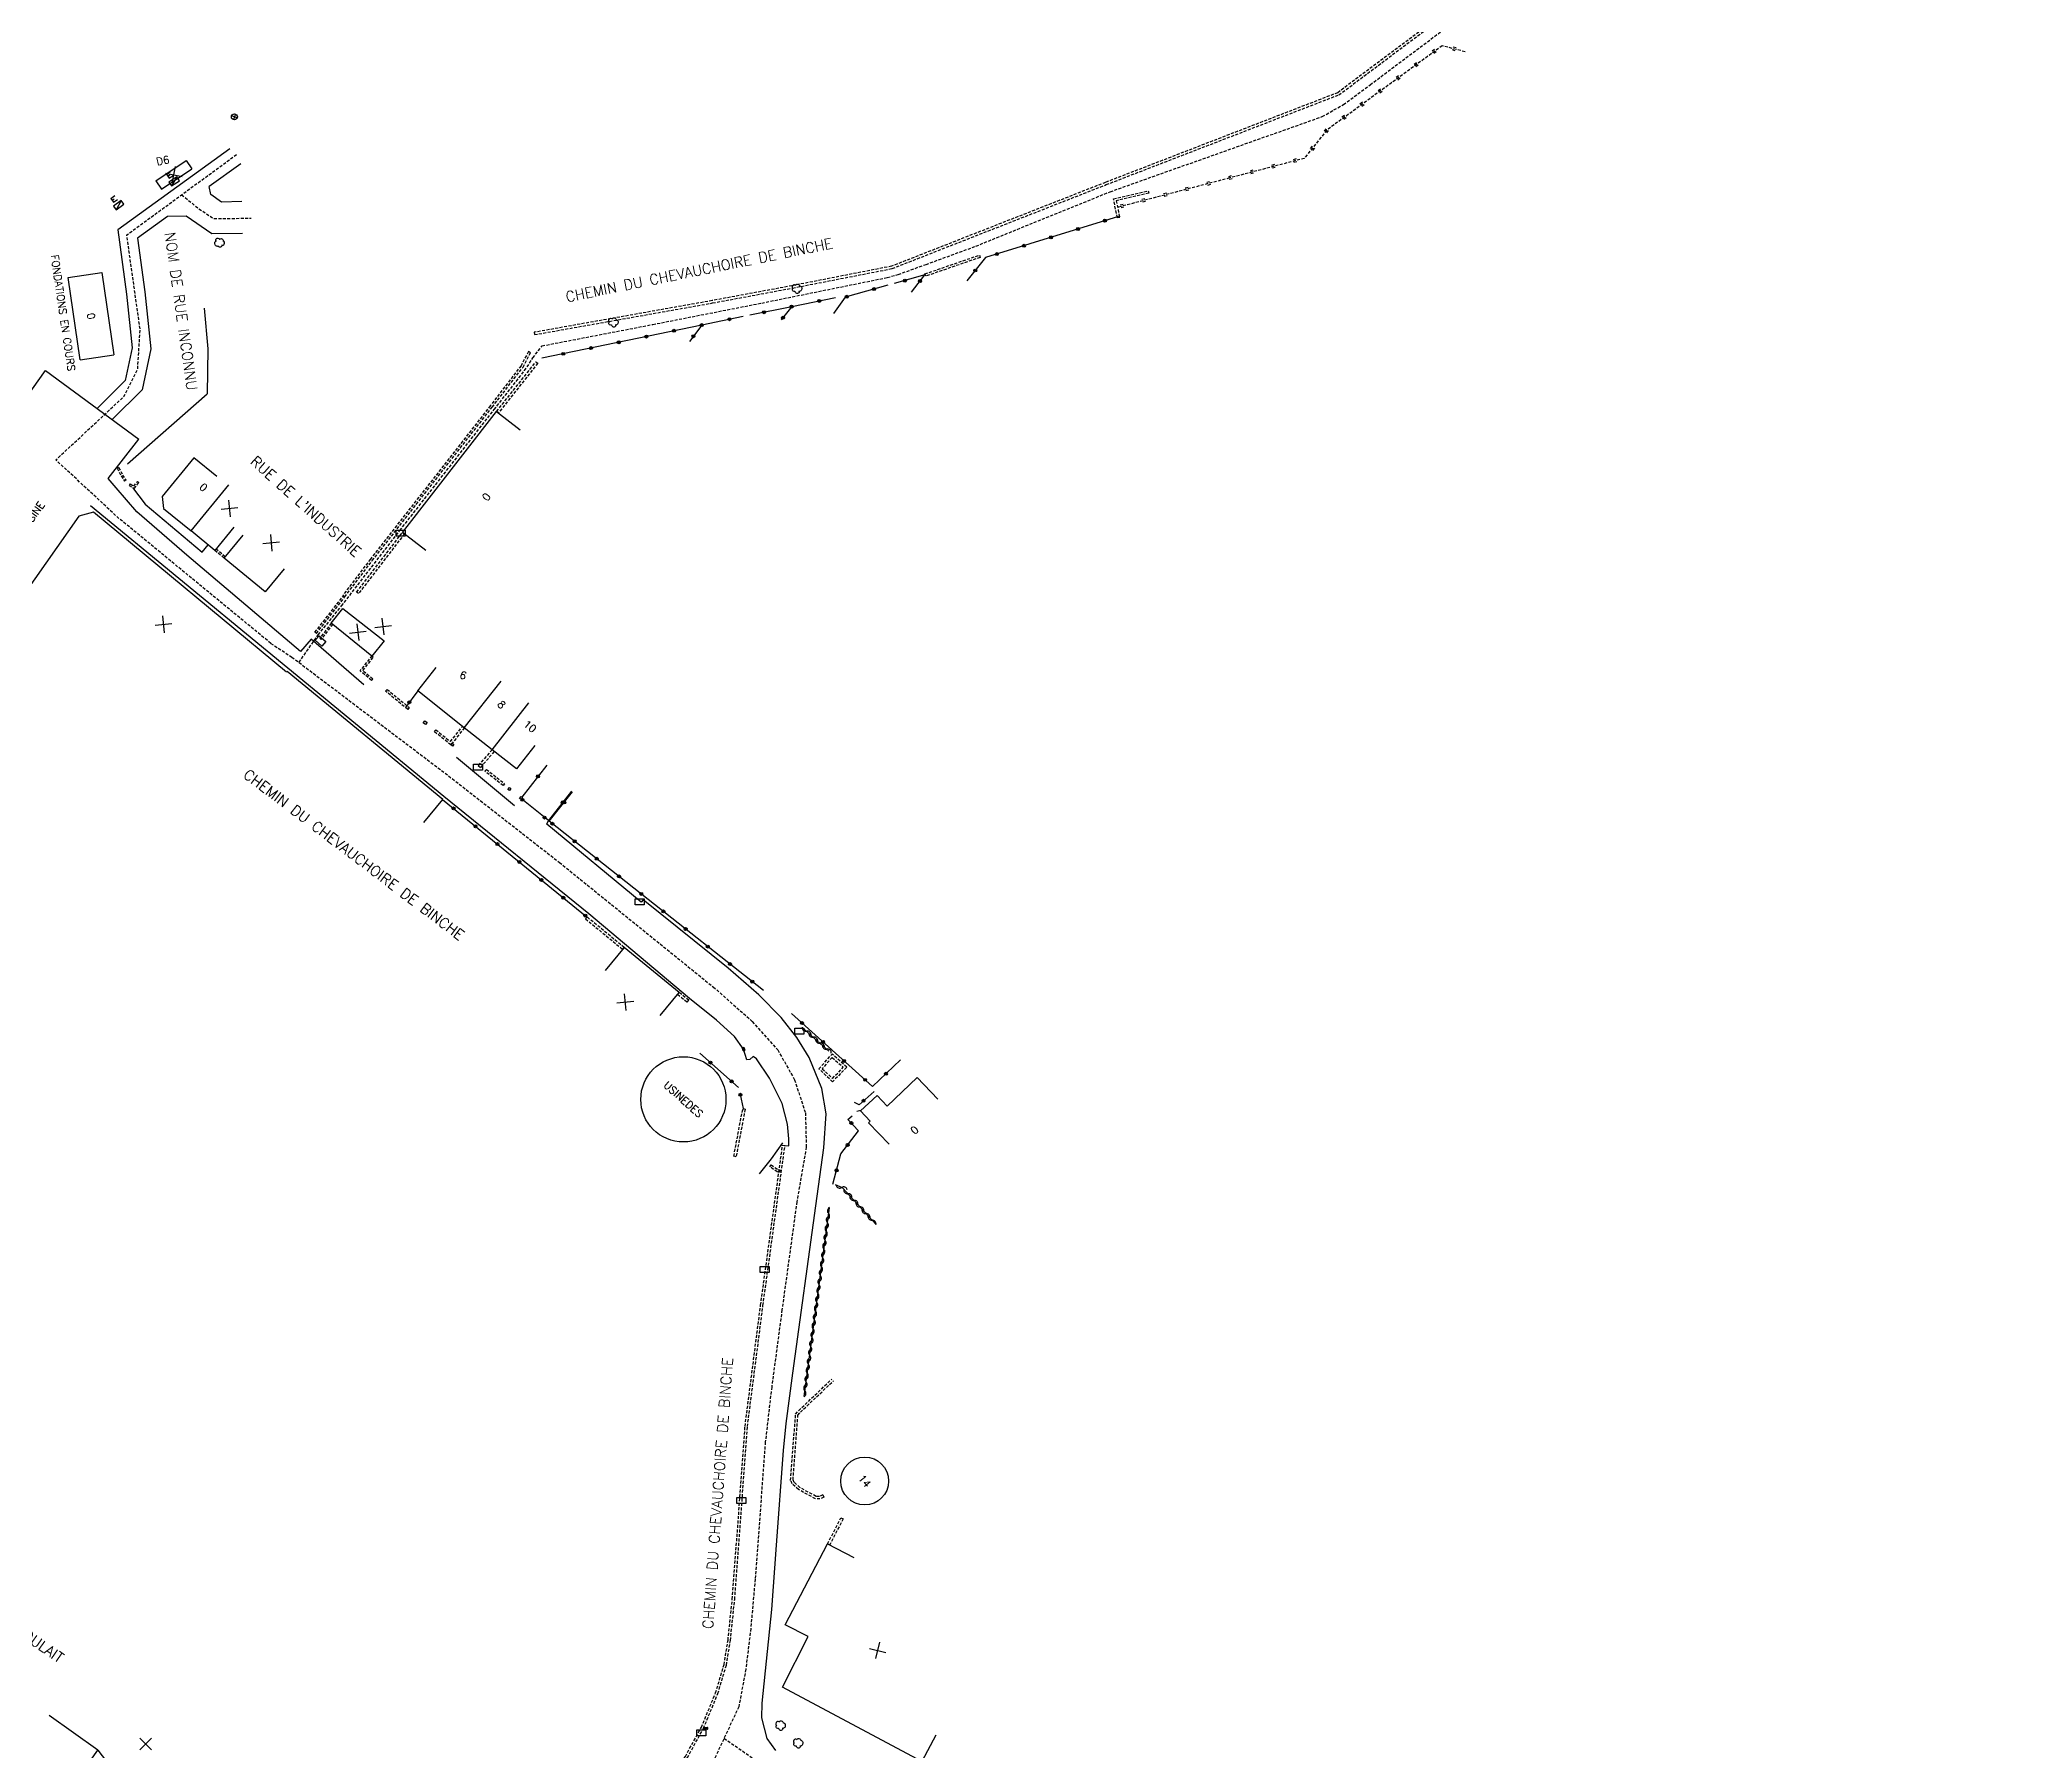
# Model space of a CAD drawing. Header units: millimetres. Extents: x 133000 to 134000, y 143000 to 144000.
# Drawn here: x 133585.3 to 133919.1, y 143422.2 to 143709.3 of the extents above; entities that cross this region are included whole.
import ezdxf
from ezdxf.enums import TextEntityAlignment as Align

# ---------------------------------------------------------------- set-up
doc = ezdxf.new("R2010")
doc.units = ezdxf.units.MM
doc.linetypes.add('DASHED', pattern=[0.75, 0.5, -0.25])
doc.layers.get('0').update_dxf_attribs({"linetype": 'CONTINUOUS'})
for name, color, linetype in [('W0001', 6, 'DASHED'), ('W0008', 7, 'CONTINUOUS'), ('W0017', 7, 'CONTINUOUS'), ('W0100', 7, 'CONTINUOUS'), ('W0112', 1, 'DASHED'), ('W0220', 5, 'DASHED'), ('W0300', 7, 'CONTINUOUS'), ('W0310', 3, 'CONTINUOUS'), ('W0322', 7, 'CONTINUOUS'), ('W0400', 7, 'CONTINUOUS'), ('W0430', 7, 'CONTINUOUS'), ('W0469', 7, 'CONTINUOUS'), ('W0984', 7, 'CONTINUOUS'), ('W0989', 7, 'CONTINUOUS'), ('W0991', 7, 'CONTINUOUS'), ('W1102', 7, 'CONTINUOUS'), ('W1471', 7, 'CONTINUOUS')]:
    doc.layers.add(name, color=color, linetype=linetype)
doc.styles.get("Standard").update_dxf_attribs({"font": 'romans.shx', "width": 0.85})

# ---------------------------------------------------------------- blocks, each defined once
blk = doc.blocks.new('t991o')
at = {"color": 0, "linetype": 'Continuous'}
for p, q in [((-1, 1), (1, -1)), ((-1, -1), (1, 1))]:
    blk.add_line(p, q, dxfattribs=at)
blk = doc.blocks.new('t322o')
at = {"color": 0, "linetype": 'Continuous'}
for radius in [0.25, 0.15]:
    blk.add_circle((0, 0), radius, dxfattribs=at)
blk = doc.blocks.new('t310o')
at = {"color": 0, "linetype": 'Continuous'}
for centre, start, end in [((-0.5, 0.38), 216.8699, 323.1304), ((0.5, -0.37), 36.8699, 143.1303)]:
    blk.add_arc(centre, 0.625, start, end, dxfattribs=at)
blk = doc.blocks.new('t220o')
at = {"color": 0, "linetype": 'Continuous'}
for p, q in [((-0.25, 0.25), (0.25, 0.25)), ((-0.25, -0.25), (0.25, -0.25))]:
    blk.add_line(p, q, dxfattribs=at)
blk = doc.blocks.new('T1471')
at = {"color": 0, "linetype": 'Continuous', "flags": 128}
blk.add_lwpolyline([(-0.75, -0.5), (-0.75, 0.5), (0.75, 0.5), (0.75, -0.5), (-0.75, -0.5)], dxfattribs=at)
blk = doc.blocks.new('T400')
for p, q in [((-0.15, 0.3), (0.15, 0.3)), ((-0.15, -0.25), (-0.15, 0.3)), ((-0.15, 0.15), (0.15, 0.15)), ((-0.15, 0), (0.15, 0)), ((0.15, 0.3), (0.15, -0.25)), ((-0.15, -0.15), (0.15, -0.15)), ((-0.15, -0.25), (-0.15, -0.3)), ((-0.15, -0.3), (0.15, -0.3)), ((0.15, -0.3), (0.15, -0.25))]:
    blk.add_line(p, q)
blk = doc.blocks.new('T300')
for p, q in [((-0.8, 0.51), (-0.86, 0.34)), ((-0.86, 0.34), (-0.86, 0.17)), ((-0.86, 0.17), (-0.74, 0.06)), ((-0.69, 0.63), (-0.8, 0.51)), ((-0.8, -0.06), (-0.74, 0.06)), ((-0.74, 0.06), (-0.69, 0.11)), ((-0.57, 0.69), (-0.69, 0.63)), ((-0.46, 0.69), (-0.57, 0.69)), ((-0.29, 0.63), (-0.46, 0.69)), ((-0.29, 0.63), (-0.17, 0.74)), ((-0.23, 0.57), (-0.29, 0.63)), ((-0.17, 0.74), (-0.06, 0.8)), ((-0.06, 0.8), (0.06, 0.8)), ((0.06, 0.8), (0.23, 0.74)), ((0.23, 0.74), (0.34, 0.63)), ((0.34, 0.63), (0.4, 0.51)), ((0.46, 0.46), (0.34, 0.46)), ((0.4, 0.51), (0.4, 0.46)), ((0.57, 0.4), (0.46, 0.46)), ((0.57, 0.4), (0.69, 0.29)), ((0.69, 0.29), (0.74, 0.17)), ((0.74, 0.06), (0.69, -0.17)), ((0.74, 0.17), (0.74, 0.06)), ((-0.8, -0.17), (-0.8, -0.06)), ((-0.8, -0.23), (-0.8, -0.17)), ((-0.74, -0.34), (-0.8, -0.23)), ((-0.69, -0.4), (-0.74, -0.34)), ((-0.51, -0.46), (-0.69, -0.4)), ((-0.4, -0.46), (-0.51, -0.46)), ((-0.4, -0.46), (-0.34, -0.46)), ((-0.34, -0.46), (-0.34, -0.4)), ((-0.34, -0.51), (-0.34, -0.46)), ((-0.29, -0.63), (-0.34, -0.51)), ((-0.17, -0.74), (-0.29, -0.63)), ((-0.06, -0.8), (-0.17, -0.74)), ((0.06, -0.8), (-0.06, -0.8)), ((0.17, -0.74), (0.06, -0.8)), ((0.23, -0.69), (0.17, -0.74)), ((0.29, -0.46), (0.23, -0.46)), ((0.29, -0.63), (0.23, -0.69)), ((0.46, -0.4), (0.29, -0.46)), ((0.34, -0.51), (0.29, -0.63)), ((0.34, -0.51), (0.34, -0.46)), ((0.57, -0.34), (0.46, -0.4)), ((0.63, -0.29), (0.57, -0.34)), ((0.69, -0.17), (0.63, -0.29))]:
    blk.add_line(p, q)
blk = doc.blocks.new('T469')
at = {"color": 0, "linetype": 'Continuous', "flags": 128}
for points in [[(-0.35, 0.35), (0.35, -0.35)], [(-0.35, -0.35), (0.35, 0.35)]]:
    blk.add_lwpolyline(points, dxfattribs=at)
at = {"color": 0, "linetype": 'Continuous'}
blk.add_circle((0, 0), 0.5, dxfattribs=at)
blk = doc.blocks.new('T430')
at = {"flags": 128}
for points in [[(0.8, 0.8), (-0.8, 0.8)], [(-0.8, 0.8), (-0.8, 0)], [(0.8, 0.8), (-0.8, 0)], [(-0.8, 0), (0.8, 0)], [(-0.4, 2.1), (0.4, 2.1)], [(-0.4, 2.1), (-0.4, 1.3)], [(-0.4, 1.7), (0, 1.7)], [(-0.4, 1.3), (0.4, 1.3)], [(0.8, 0), (0.8, 0.8)]]:
    blk.add_lwpolyline(points, dxfattribs=at)

msp = doc.modelspace()

# ---------------------------------------------------------------- linework, layer by layer
at = {"layer": 'W0001'}
for points in [[(133628.84, 143604.81), (133632.08, 143609.45), (133635.99, 143614.29), (133645.78, 143626.95), (133661.61, 143647.26), (133666.71, 143653.8), (133668.1, 143655.93), (133669.64, 143657.95), (133688.22, 143661.54), (133706.5, 143665.14), (133727.57, 143669.42), (133729.43, 143669.95), (133734.09, 143671.62), (133742.46, 143674.69), (133765, 143683.83), (133800.6, 143696.44), (133804.16, 143698.47), (133808.64, 143701.78), (133820.72, 143710.86)], [(133624.11, 143608.01), (133627.66, 143605.7), (133653.96, 143585.77), (133672.56, 143571.23), (133698.39, 143550.32), (133704.93, 143544.54), (133709.2, 143539.75), (133712.02, 143534.76), (133713.83, 143529.2), (133713.99, 143523.46), (133712.4, 143514.25), (133709.91, 143496.14), (133708.18, 143483.17), (133707.11, 143473.95), (133705.4, 143450.92), (133704.67, 143442.64), (133703.84, 143435.82), (133702.66, 143429.5), (133697.71, 143418.89)], [(133700.19, 143424.2), (133705.36, 143420.64)]]:
    msp.add_lwpolyline(points, dxfattribs=at)
at = {"layer": 'W0001', "flags": 128}
for points in [[(133624.11, 143608.01), (133598.45, 143629.13), (133588.03, 143638.8), (133599.46, 143649.45), (133601.77, 143654.07), (133602.18, 143660.68), (133599.94, 143676.57), (133618.36, 143690.06)], [(133609.15, 143683.32), (133611.95, 143681.02), (133614.52, 143679.31), (133620.82, 143679.38)]]:
    msp.add_lwpolyline(points, dxfattribs=at)
at = {"layer": 'W0008'}
for p, q in [((133586.27, 143653.84), (133601.95, 143642.28)), ((133665.04, 143580.76), (133655.26, 143588.86))]:
    msp.add_line(p, q, dxfattribs=at)
at = {"layer": 'W0008', "flags": 128}
for points in [[(133575.61, 143638.84), (133586.27, 143653.84)], [(133639.75, 143601.07), (133630.91, 143608.71), (133629.07, 143606.63), (133610.04, 143622.84), (133601.63, 143630.06), (133598.14, 143634.13), (133596.83, 143635.66)]]:
    msp.add_lwpolyline(points, dxfattribs=at)
at = {"layer": 'W0008'}
for points in [[(133710.42, 143523.73), (133711.07, 143523.64), (133711.08, 143524.81), (133710.81, 143527.29), (133709.96, 143530.78), (133707.82, 143535.04), (133705.62, 143538.27), (133705.1, 143538.68), (133704.52, 143538.18), (133704.02, 143538.07), (133703.47, 143539.91), (133701.95, 143542.04), (133698.9, 143544.75), (133694.4, 143548.38), (133677.49, 143562.62), (133653.14, 143582.29), (133593.87, 143631.08)], [(133708.88, 143422.18), (133707.41, 143424.18), (133706.54, 143427.66), (133706.57, 143430.12), (133708.2, 143445.8), (133709.01, 143456.62), (133710.16, 143472.49), (133710.6, 143477.06), (133711.71, 143485.52), (133715.61, 143513.61), (133716.91, 143523.32), (133717.33, 143529.05), (133716.59, 143533.29), (133714.46, 143538.47), (133712.39, 143541.82), (133709.77, 143545.21), (133706.03, 143549.01), (133700.89, 143553.5), (133686.6, 143564.93), (133686.28, 143564.57), (133670.43, 143577.66), (133670.71, 143578.25)], [(133706.14, 143518.94), (133708.14, 143521.49), (133710.06, 143524.16)]]:
    msp.add_lwpolyline(points, dxfattribs=at)
at = {"layer": 'W0017'}
for p, q in [((133614.02, 143683.33), (133613.74, 143684.68)), ((133609.89, 143679.7), (133606.78, 143679.67)), ((133612.6, 143623.33), (133613.59, 143624.54))]:
    msp.add_line(p, q, dxfattribs=at)
at = {"layer": 'W0017', "flags": 128}
for points in [[(133617.26, 143691.03), (133598.42, 143677.44), (133599.89, 143666.65), (133600.87, 143657.63), (133599.69, 143652.13), (133594.97, 143647.42)], [(133619.07, 143688.52), (133613.74, 143684.68)], [(133619.25, 143682.16), (133615.82, 143682.09), (133614.02, 143683.33)], [(133606.78, 143679.67), (133601.73, 143676.03), (133602.96, 143667.02), (133603.99, 143657.47), (133602.52, 143650.59), (133597.49, 143645.57)], [(133619.35, 143676.83), (133614.21, 143676.73), (133609.89, 143679.7)], [(133600.89, 143634.18), (133603, 143631.37), (133612.6, 143623.33)]]:
    msp.add_lwpolyline(points, dxfattribs=at)
at = {"layer": 'W0100'}
for p, q in [((133604.81, 143685.64), (133609.91, 143689.06)), ((133609.91, 143689.06), (133610.86, 143687.65)), ((133604.81, 143685.64), (133605.75, 143684.23)), ((133605.75, 143684.23), (133610.86, 143687.65)), ((133592.14, 143655.6), (133590.11, 143669.44)), ((133595.76, 143670.27), (133597.79, 143656.43)), ((133634.27, 143611.39), (133636.22, 143613.87)), ((133641.09, 143605.86), (133634.27, 143611.39)), ((133636.22, 143613.87), (133643.15, 143608.41)), ((133643.15, 143608.41), (133641.09, 143605.86))]:
    msp.add_line(p, q, dxfattribs=at)
at = {"layer": 'W0100', "flags": 128}
for points in [[(133590.11, 143669.44), (133595.76, 143670.27)], [(133592.14, 143655.6), (133597.79, 143656.43)], [(133611.17, 143639.18), (133605.88, 143632.66), (133606.12, 143630.63)], [(133615.05, 143636.03), (133611.17, 143639.18)], [(133626.76, 143603.18), (133594.36, 143630.03)], [(133614.7, 143623.62), (133610.75, 143626.87)], [(133617.88, 143627.49), (133614.7, 143623.62)], [(133616.27, 143622.33), (133619.45, 143626.19)], [(133623.15, 143616.65), (133616.27, 143622.33)], [(133626.34, 143620.51), (133623.15, 143616.65)]]:
    msp.add_lwpolyline(points, dxfattribs=at)
at = {"layer": 'W0100'}
for points in [[(133650.16, 143623.57), (133646.22, 143626.64), (133662.02, 143646.95), (133665.97, 143643.88)], [(133594.36, 143630.03), (133591.87, 143629.36), (133554.12, 143575.64)], [(133606.12, 143630.63), (133610.75, 143626.87)], [(133649.78, 143577.92), (133652.96, 143581.78), (133626.86, 143603.27)], [(133668.44, 143590.87), (133665.36, 143586.93), (133661.24, 143590.16), (133656.59, 143593.85), (133648.78, 143600.03), (133651.89, 143603.95)], [(133689.49, 143545.54), (133692.65, 143549.41), (133683.41, 143556.95), (133680.25, 143553.07)], [(133727.89, 143523.93), (133724.41, 143527.52), (133724.69, 143527.79), (133723.07, 143529.56), (133725.86, 143532.12), (133727.54, 143530.33), (133732.62, 143535.13), (133736.05, 143531.5)], [(133527.02, 143468.52), (133523.92, 143464.6), (133545.66, 143447.43), (133546.6, 143446.69), (133590.04, 143415.11), (133595.08, 143422.22), (133606.43, 143407.39)], [(133735.73, 143424.71), (133733.37, 143420.3), (133710.01, 143432.78), (133714.29, 143441.28), (133710.46, 143443.27), (133717.56, 143456.87), (133721.99, 143454.56)]]:
    msp.add_lwpolyline(points, dxfattribs=at)
at = {"layer": 'W0112'}
for p, q in [((133765.55, 143682.62), (133771.39, 143683.99)), ((133766.2, 143679.44), (133765.55, 143682.62)), ((133733.9, 143670.03), (133743.04, 143673.18)), ((133743.04, 143673.18), (133743.17, 143672.8)), ((133662.02, 143646.95), (133668.61, 143655.28)), ((133666.45, 143654.4), (133667.71, 143656.79)), ((133668.61, 143655.28), (133668.92, 143655.03)), ((133598.57, 143637.55), (133598.3, 143637.41)), ((133598.3, 143637.41), (133598.98, 143636.11)), ((133598.57, 143637.55), (133599.24, 143636.27)), ((133598.98, 143636.11), (133599.58, 143635.26)), ((133599.24, 143636.27), (133599.81, 143635.45)), ((133599.81, 143635.45), (133599.58, 143635.26)), ((133600.51, 143634.77), (133600.33, 143634.53)), ((133600.51, 143634.77), (133601.13, 143634.38)), ((133601.13, 143634.38), (133601.72, 143635.19)), ((133601.2, 143633.98), (133601.96, 143635.01)), ((133601.72, 143635.19), (133601.96, 143635.01)), ((133600.33, 143634.53), (133601.2, 143633.98)), ((133638.52, 143616.61), (133646.22, 143626.64)), ((133646.22, 143626.64), (133646.54, 143626.4)), ((133636.32, 143616.01), (133636.55, 143615.83)), ((133631.77, 143609.67), (133631.53, 143609.86)), ((133632.57, 143608.68), (133632.33, 143608.86)), ((133641.32, 143605.68), (133641.09, 143605.86)), ((133641.02, 143601.79), (133641.21, 143602.02)), ((133643.39, 143599.98), (133643.64, 143600.29)), ((133647.09, 143596.91), (133643.39, 143599.98)), ((133649.7, 143594.68), (133649.95, 143595)), ((133650.08, 143594.39), (133649.7, 143594.68)), ((133654.33, 143590.96), (133651.55, 143593.2)), ((133656.6, 143593.83), (133654.33, 143590.96)), ((133654.33, 143590.96), (133654.58, 143591.28)), ((133654.62, 143590.74), (133654.33, 143590.96)), ((133661.61, 143589.83), (133659.29, 143587.17)), ((133660.05, 143586.54), (133660.3, 143586.86)), ((133663.11, 143584.13), (133660.05, 143586.54)), ((133663.91, 143583.5), (133664.15, 143583.82)), ((133664.15, 143583.32), (133663.91, 143583.5)), ((133665.88, 143581.97), (133666.13, 143582.28)), ((133666.12, 143581.77), (133665.88, 143581.97)), ((133677.2, 143562.07), (133676.94, 143561.76)), ((133683.42, 143556.95), (133677.2, 143562.07)), ((133692.65, 143549.41), (133692.4, 143549.1)), ((133694.25, 143548.09), (133692.65, 143549.41)), ((133720.77, 143536.86), (133718.31, 143539.06)), ((133718.33, 143538.51), (133720.19, 143536.84)), ((133718.4, 143534.97), (133720.19, 143536.84)), ((133703.71, 143529.8), (133702.22, 143521.83)), ((133703.43, 143529.91), (133703.71, 143529.8)), ((133710.01, 143523.77), (133710.41, 143523.72)), ((133708.1, 143520.47), (133709.26, 143519.68)), ((133709.26, 143519.68), (133709.56, 143519.65)), ((133716.78, 143465.05), (133716.95, 143464.69)), ((133717.56, 143456.86), (133719.81, 143461.2)), ((133719.81, 143461.2), (133720.17, 143461.02))]:
    msp.add_line(p, q, dxfattribs=at)
for points in [[(133668.37, 143659.83), (133698.27, 143665.15), (133711.66, 143667.65), (133728.42, 143670.93), (133764.34, 143685.01), (133803.39, 143700.09), (133817.64, 143710.76), (133833.45, 143722.6), (133863.81, 143745.37), (133915.2, 143784.08), (133918.74, 143788.66)], [(133919.08, 143789), (133918.8, 143789.29), (133918.44, 143788.93), (133914.91, 143784.37), (133863.57, 143745.69), (133833.21, 143722.92), (133817.4, 143711.08), (133803.19, 143700.45), (133764.2, 143685.39), (133728.31, 143671.32), (133711.58, 143668.04), (133698.19, 143665.55)], [(133771.39, 143683.99), (133771.48, 143683.6), (133766.02, 143682.32)], [(133766.02, 143682.32), (133766.59, 143679.52), (133766.2, 143679.44)], [(133743.17, 143672.8), (133734.04, 143669.65), (133733.9, 143670.03)], [(133698.19, 143665.55), (133668.3, 143660.22), (133668.37, 143659.83)], [(133667.71, 143656.79), (133667.36, 143656.98), (133666.11, 143654.62), (133660.95, 143647.89), (133640.83, 143622.14), (133636.21, 143616.07)], [(133668.92, 143655.03), (133662.34, 143646.7), (133662.02, 143646.95)], [(133636.53, 143615.83), (133641.14, 143621.89), (133661.27, 143647.65), (133666.45, 143654.4)], [(133646.54, 143626.4), (133638.84, 143616.36), (133638.52, 143616.61)], [(133643.64, 143600.29), (133647.35, 143597.22), (133647.09, 143596.91)], [(133649.95, 143595), (133650.33, 143594.71), (133650.08, 143594.39)], [(133651.55, 143593.2), (133651.8, 143593.51), (133654.27, 143591.52)], [(133654.27, 143591.52), (133656.29, 143594.08), (133656.6, 143593.83)], [(133654.58, 143591.28), (133654.86, 143591.05), (133654.62, 143590.74)], [(133661.24, 143590.15), (133658.92, 143587.5), (133659.29, 143587.17)], [(133660.3, 143586.86), (133663.36, 143584.45), (133663.11, 143584.13)], [(133664.15, 143583.82), (133664.39, 143583.63), (133664.15, 143583.32)], [(133666.13, 143582.28), (133666.37, 143582.09), (133666.12, 143581.77)], [(133676.94, 143561.76), (133683.16, 143556.64), (133683.42, 143556.95)], [(133692.4, 143549.1), (133694, 143547.79), (133694.25, 143548.09)], [(133720.77, 143536.86), (133718.41, 143534.41), (133716.11, 143536.57), (133718.31, 143539.06)], [(133718.33, 143538.51), (133716.66, 143536.6), (133718.4, 143534.97)], [(133702.22, 143521.83), (133701.83, 143521.9), (133703.26, 143529.55)], [(133703.26, 143529.55), (133703.29, 143529.54), (133703.43, 143529.91)], [(133653.27, 143404.45), (133660.61, 143401.04), (133662.31, 143400.7), (133663.9, 143400.71), (133669.37, 143402.63), (133675.61, 143405.43), (133680.75, 143407.95), (133685.23, 143410.98), (133688.13, 143413.48), (133691.18, 143416.87), (133694.03, 143420.96), (133696.74, 143425.88), (133699.14, 143431.7), (133700.58, 143436.48), (133701.25, 143440.61), (133701.97, 143447.53), (133703.04, 143461.71), (133704.11, 143476.52), (133706.72, 143496.86), (133710.41, 143523.72)], [(133653.44, 143404.82), (133660.73, 143401.42), (133662.35, 143401.1), (133663.83, 143401.11), (133669.22, 143403.01), (133675.44, 143405.79), (133680.55, 143408.3), (133684.99, 143411.3), (133687.85, 143413.77), (133690.87, 143417.12), (133693.69, 143421.17), (133696.38, 143426.05), (133698.77, 143431.83), (133700.19, 143436.57), (133700.85, 143440.67), (133701.57, 143447.56), (133702.64, 143461.74), (133703.71, 143476.56), (133706.32, 143496.91), (133710.01, 143523.77)], [(133709.12, 143519.29), (133707.88, 143520.14), (133708.1, 143520.47)], [(133709.56, 143519.65), (133709.52, 143519.26), (133709.12, 143519.29)], [(133716.95, 143464.69), (133716.29, 143464.38), (133715.52, 143464.41), (133712.69, 143465.96), (133711.63, 143466.9), (133711.36, 143467.5), (133712.2, 143478.6), (133712.71, 143479.22), (133718.27, 143484.5)], [(133716.78, 143465.05), (133716.2, 143464.79), (133715.63, 143464.81), (133712.92, 143466.29), (133711.96, 143467.14), (133711.77, 143467.57), (133712.59, 143478.44), (133713, 143478.95), (133718.55, 143484.21)], [(133720.17, 143461.02), (133717.92, 143456.68), (133717.56, 143456.86)]]:
    msp.add_lwpolyline(points, dxfattribs=at)
at = {"layer": 'W0112', "flags": 128}
for points in [[(133616.27, 143622.33), (133614.7, 143623.62)], [(133616.46, 143622.56), (133614.89, 143623.86)], [(133631.53, 143609.86), (133636.32, 143616.01)], [(133631.77, 143609.67), (133636.55, 143615.83)], [(133634.26, 143611.39), (133632.33, 143608.86)], [(133634.5, 143611.21), (133632.57, 143608.68)], [(133641.02, 143601.79), (133639.12, 143603.38), (133641.09, 143605.86)], [(133641.21, 143602.02), (133639.54, 143603.42), (133641.32, 143605.68)]]:
    msp.add_lwpolyline(points, dxfattribs=at)
at = {"layer": 'W0220'}
msp.add_lwpolyline([(133824.55, 143707.31), (133820.73, 143708.33), (133801.33, 143694.14), (133797.57, 143689.42), (133785.03, 143686.13), (133766.26, 143681.2)], dxfattribs=at)
at = {"layer": 'W0310'}
for p, q in [((133600.08, 143638.15), (133613.42, 143649.9)), ((133713.31, 143543.55), (133717.8, 143539.56))]:
    msp.add_line(p, q, dxfattribs=at)
at = {"layer": 'W0310', "flags": 128}
msp.add_lwpolyline([(133612.91, 143664.26), (133613.53, 143657.47), (133613.42, 143649.9)], dxfattribs=at)
at = {"layer": 'W0310'}
for points in [[(133725.69, 143510.44), (133720.07, 143516.61), (133718.87, 143517.09)], [(133713.62, 143481.56), (133717.86, 143513.23), (133717.86, 143513.23)]]:
    msp.add_lwpolyline(points, dxfattribs=at)
at = {"layer": 'W0322'}
for p, q in [((133696.48, 143661.45), (133694.36, 143658.68)), ((133711.54, 143664.53), (133709.79, 143662.3)), ((133648.79, 143600.03), (133646.73, 143597.26)), ((133670.42, 143587.55), (133666.22, 143582.21)), ((133652.94, 143581.8), (133677.19, 143562.07)), ((133696.13, 143539.22), (133702.62, 143533.44)), ((133703.43, 143529.91), (133702.92, 143532.27)), ((133722.45, 143529.49), (133723.13, 143529.65))]:
    msp.add_line(p, q, dxfattribs=at)
for points in [[(133766.39, 143679.67), (133744.09, 143672.76), (133740.91, 143668.84)], [(133727.65, 143668.11), (133720.53, 143666.11), (133718.53, 143663.4)], [(133731.64, 143666.94), (133733.86, 143669.86), (133728.76, 143668.39)], [(133704.54, 143663.13), (133711.54, 143664.53), (133718.9, 143666.07)], [(133703.42, 143662.9), (133696.48, 143661.45), (133669.62, 143655.86)], [(133596.81, 143635.68), (133601.95, 143642.28)], [(133674.59, 143583.19), (133670.71, 143578.25), (133666.22, 143581.86)], [(133706.78, 143549.75), (133686.39, 143565.87), (133670.82, 143578.16), (133674.77, 143583.06)], [(133711.5, 143545.85), (133725.09, 143533.64), (133729.82, 143538.08)], [(133725.37, 143532.79), (133722.85, 143530.57), (133722.09, 143530.95)], [(133718.46, 143517.24), (133719.79, 143522.31), (133722.75, 143526.18), (133720.98, 143528.09), (133721.68, 143528.69)]]:
    msp.add_lwpolyline(points, dxfattribs=at)
at = {"layer": 'W1102'}
for p, q in [((133656.59, 143593.85), (133662.8, 143601.68)), ((133661.24, 143590.16), (133667.41, 143598.03)), ((133595.08, 143422.22), (133586.93, 143428.01))]:
    msp.add_line(p, q, dxfattribs=at)
at = {"layer": 'W1102', "flags": 128}
msp.add_lwpolyline([(133610.75, 143626.87), (133617.05, 143634.64)], dxfattribs=at)
at = {"layer": 'W1102'}
for centre, radius in [((133693.36, 143531.46), 7.15), ((133723.79, 143467.39), 4.02)]:
    msp.add_circle(centre, radius, dxfattribs=at)

# ---------------------------------------------------------------- block references
at = {"layer": 'W0220'}
for p, rotation in [((133816.35, 143705.13), 216.1846732993335), ((133816.35, 143705.13), 216.1846732993335), ((133816.35, 143705.13), 216.1846732993335), ((133816.35, 143705.13), 216.1846732993335), ((133816.35, 143705.13), 216.1846732993335), ((133819.38, 143707.35), 216.1846732993335), ((133819.38, 143707.35), 216.1846732993335), ((133819.38, 143707.35), 216.1846732993335), ((133819.38, 143707.35), 216.1846732993335), ((133819.38, 143707.35), 216.1846732993335), ((133819.38, 143707.35), 216.1846732993335), ((133822.74, 143707.8), 164.9928080741602), ((133813.33, 143702.92), 216.1846732993335), ((133813.33, 143702.92), 216.1846732993335), ((133813.33, 143702.92), 216.1846732993335), ((133813.33, 143702.92), 216.1846732993335), ((133807.27, 143698.49), 216.1846732993335), ((133807.27, 143698.49), 216.1846732993335), ((133810.3, 143700.7), 216.1846732993335), ((133810.3, 143700.7), 216.1846732993335), ((133810.3, 143700.7), 216.1846732993335), ((133804.25, 143696.27), 216.1846732993335), ((133798.91, 143691.1), 231.4620704360704), ((133801.24, 143694.04), 231.4620704360704), ((133792.39, 143688.06), 194.7294939715372), ((133796.02, 143689.02), 194.7294939715372), ((133781.51, 143685.2), 194.7049684496835), ((133785.14, 143686.16), 194.7294939715372), ((133788.77, 143687.11), 194.7294939715372), ((133767, 143681.4), 194.7049684496835), ((133767, 143681.4), 194.7049684496835), ((133767, 143681.4), 194.7049684496835), ((133770.63, 143682.35), 194.7049684496835), ((133770.63, 143682.35), 194.7049684496835), ((133770.63, 143682.35), 194.7049684496835), ((133770.63, 143682.35), 194.7049684496835), ((133774.26, 143683.3), 194.7049684496835), ((133774.26, 143683.3), 194.7049684496835), ((133774.26, 143683.3), 194.7049684496835), ((133774.26, 143683.3), 194.7049684496835), ((133774.26, 143683.3), 194.7049684496835), ((133777.89, 143684.25), 194.7049684496835), ((133777.89, 143684.25), 194.7049684496835), ((133777.89, 143684.25), 194.7049684496835), ((133777.89, 143684.25), 194.7049684496835), ((133777.89, 143684.25), 194.7049684496835), ((133777.89, 143684.25), 194.7049684496835)]:
    msp.add_blockref('t220o', p, dxfattribs=dict(at, rotation=rotation))
at = {"layer": 'W0300', "rotation": 205.6001011988942}
msp.add_blockref('T300', (133615.4, 143675.29), dxfattribs=at)
at = {"layer": 'W0300'}
for p in [(133712.48, 143667.53), (133681.67, 143661.86), (133709.73, 143426.32), (133712.68, 143423.36)]:
    msp.add_blockref('T300', p, dxfattribs=at)
at = {"layer": 'W0310'}
for p, rotation in [((133714.06, 143542.89), 318.4092013877404), ((133715.18, 143541.89), 318.4092013877404), ((133716.3, 143540.89), 318.4092013877404), ((133717.43, 143539.9), 318.4092013877404), ((133719.93, 143516.67), 158.3463812833739), ((133720.98, 143515.62), 132.3051326196776), ((133721.99, 143514.51), 132.3051326196776), ((133717.53, 143510.8), 82.37490796208914), ((133717.73, 143512.29), 82.37490796208914), ((133723, 143513.4), 132.3051326196776), ((133724.01, 143512.29), 132.3051326196776), ((133725.02, 143511.18), 132.3051326196776), ((133717.13, 143507.83), 82.37490796208914), ((133717.33, 143509.31), 82.37490796208914), ((133716.73, 143504.85), 82.37490796208914), ((133716.93, 143506.34), 82.37490796208914), ((133716.14, 143500.39), 82.37490796208914), ((133716.34, 143501.88), 82.37490796208914), ((133716.54, 143503.36), 82.37490796208914), ((133715.74, 143497.42), 82.37490796208914), ((133715.94, 143498.9), 82.37490796208914), ((133715.34, 143494.44), 82.37490796208914), ((133715.54, 143495.93), 82.37490796208914), ((133714.94, 143491.47), 82.37490796208914), ((133715.14, 143492.96), 82.37490796208914), ((133714.35, 143487.01), 82.37490796208914), ((133714.55, 143488.5), 82.37490796208914), ((133714.74, 143489.98), 82.37490796208914), ((133713.95, 143484.04), 82.37490796208914), ((133714.15, 143485.52), 82.37490796208914), ((133713.75, 143482.55), 82.37490796208914)]:
    msp.add_blockref('t310o', p, dxfattribs=dict(at, rotation=rotation))
at = {"layer": 'W0322'}
for p, rotation in [((133764.12, 143678.97), 197.2188159275261), ((133750.51, 143674.75), 197.2188159275261), ((133755.05, 143676.16), 197.2188159275261), ((133759.58, 143677.56), 197.2188159275261), ((133745.97, 143673.35), 197.2188159275261), ((133730.54, 143668.9), 196.0492576863581), ((133733.08, 143668.83), 52.76463072037733), ((133742.34, 143670.6), 230.9925544000354), ((133711.53, 143664.53), 11.30354884634495), ((133716.17, 143665.5), 11.81958136968376), ((133720.79, 143666.19), 195.6124433929899), ((133725.37, 143667.47), 195.6124433929899), ((133696.45, 143661.44), 191.7566330342998), ((133701.1, 143662.42), 191.8340233286835), ((133706.87, 143663.6), 11.30354884634495), ((133710.08, 143662.66), 231.8349211388297), ((133682.5, 143658.54), 191.7566330342998), ((133687.15, 143659.51), 191.7566330342998), ((133691.8, 143660.48), 191.7566330342998), ((133695.04, 143659.57), 232.495468779127), ((133673.2, 143656.61), 191.7566330342998), ((133677.85, 143657.57), 191.7566330342998), ((133647.37, 143598.12), 233.4222550693642), ((133668.95, 143585.68), 231.8525887497137), ((133666.35, 143581.75), 141.2206050459894), ((133673.12, 143581.32), 231.8658806329617), ((133673.36, 143581.32), 51.1951873409839), ((133654.78, 143580.3), 320.8652962939939), ((133670.05, 143578.77), 141.2206050459894), ((133671.37, 143577.73), 141.6998292080218), ((133658.47, 143577.3), 320.8652962939939), ((133662.15, 143574.31), 320.8652962939939), ((133675.1, 143574.78), 141.6998292080218), ((133665.84, 143571.31), 320.8652962939939), ((133678.83, 143571.84), 141.6998292080218), ((133669.52, 143568.31), 320.8652962939939), ((133682.56, 143568.89), 141.6998292080218), ((133673.21, 143565.31), 320.8652962939939), ((133686.28, 143565.95), 141.6998292080218), ((133676.89, 143562.31), 320.8652962939939), ((133690.01, 143563.01), 141.6715367367649), ((133693.74, 143560.06), 141.6715367367649), ((133697.46, 143557.11), 141.6715367367649), ((133701.19, 143554.17), 141.6715367367649), ((133704.92, 143551.22), 141.6715367367649), ((133713.27, 143544.26), 318.0547111700915), ((133716.8, 143541.09), 318.0547111700915), ((133697.9, 143537.64), 318.3428635538121), ((133720.33, 143537.91), 318.0547111700915), ((133701.45, 143534.48), 318.3428635538121), ((133723.87, 143534.74), 318.0547111700915), ((133727.35, 143535.76), 43.23839807002942), ((133702.93, 143532.23), 102.0963969072265), ((133723.59, 143531.22), 221.3749450760375), ((133721.55, 143527.47), 132.8385861468373), ((133720.93, 143523.8), 52.61937783725534), ((133719.07, 143519.54), 75.32479903849989)]:
    msp.add_blockref('t322o', p, dxfattribs=dict(at, rotation=rotation))
at = {"layer": 'W0400'}
for p, rotation in [((133703.47, 143539.91), 16.53681945801322), ((133697.15, 143425.87), 90)]:
    msp.add_blockref('T400', p, dxfattribs=dict(at, rotation=rotation))
at = {"layer": 'W0430'}
for p, rotation in [((133608.12, 143685.23), 33.84522005512097), ((133598.81, 143681.24), 35.79061357337199)]:
    msp.add_blockref('T430', p, dxfattribs=dict(at, rotation=rotation))
at = {"layer": 'W0469', "rotation": 205.6001011988942}
msp.add_blockref('T469', (133618, 143696.39), dxfattribs=at)
at = {"layer": 'W0991'}
for p, rotation in [((133607.83, 143686.65), 33.84522005477472), ((133617.17, 143630.66), 320.6151437344474), ((133624.17, 143624.89), 320.4857737817728), ((133606.09, 143611.21), 320.3553939988449), ((133642.97, 143610.84), 50.89654892368986), ((133638.71, 143609.9), 321.8094229969914), ((133683.61, 143547.76), 140.7824437561869), ((133725.99, 143438.96), 30.93651135719724)]:
    msp.add_blockref('t991o', p, dxfattribs=dict(at, rotation=rotation))
msp.add_blockref('t991o', (133603.11, 143423.25), dxfattribs=at)
at = {"layer": 'W1471'}
for p in [(133645.93, 143626.52), (133658.87, 143587.22), (133686.03, 143564.6), (133712.8, 143542.93), (133707, 143502.88), (133703.09, 143464.11), (133696.36, 143425.14)]:
    msp.add_blockref('T1471', p, dxfattribs=at)
at = {"layer": 'W1471', "rotation": 319.1379162810912}
msp.add_blockref('T1471', (133632.45, 143608.43), dxfattribs=at)

# ---------------------------------------------------------------- texts
at = {"layer": 'W0984'}
for s, rotation, p in [('D6', 11.0616, (133605.99, 143689.05)), ('FONDATIONS EN COURS', 278.3623, (133589.25, 143663.48)), ('PARKING ANCIENNE USINE', 54.9023, (133579.47, 143622.72)), ('USINEDES', 318.3474, (133693.35, 143531.46))]:
    msp.add_text(s, height=1.25, rotation=rotation, dxfattribs=at).set_placement(p, align=Align.MIDDLE)
at = {"layer": 'W0989'}
for s, rotation, p in [('NOM DE RUE INCONNU', 278.0494, (133609.05, 143663.76)), ('CHEMIN DU CHEVAUCHOIRE DE BINCHE', 11.4853, (133696.01, 143670.67)), ("RUE DE L'INDUSTRIE", 318.107, (133629.99, 143631.01)), ('CHEMIN DU CHEVAUCHOIRE DE BINCHE', 322.8382, (133638.07, 143572.54)), ('CHEMIN DU CHEVAUCHOIRE DE BINCHE', 85.766, (133699.12, 143465.34)), ('RUE DES FRERES DULAIT', 325.1066, (133577.06, 143445.82))]:
    msp.add_text(s, height=1.75, rotation=rotation, dxfattribs=at).set_placement(p, align=Align.MIDDLE)
at = {"layer": 'W0991'}
for s, rotation, p in [('0', 278.3623, (133593.95, 143662.93)), ('0', 320.937, (133612.82, 143634.2)), ('0', 52.1061, (133660.29, 143632.59)), ('6', 341.0324, (133656.39, 143602.65)), ('8', 314.3333, (133662.84, 143597.73)), ('10', 321.9215, (133667.62, 143594.06)), ('0', 42.6282, (133732.16, 143526.31)), ('14', 309.4232, (133723.79, 143467.39))]:
    msp.add_text(s, height=1.25, rotation=rotation, dxfattribs=at).set_placement(p, align=Align.MIDDLE)

doc.saveas('drawing.dxf')
